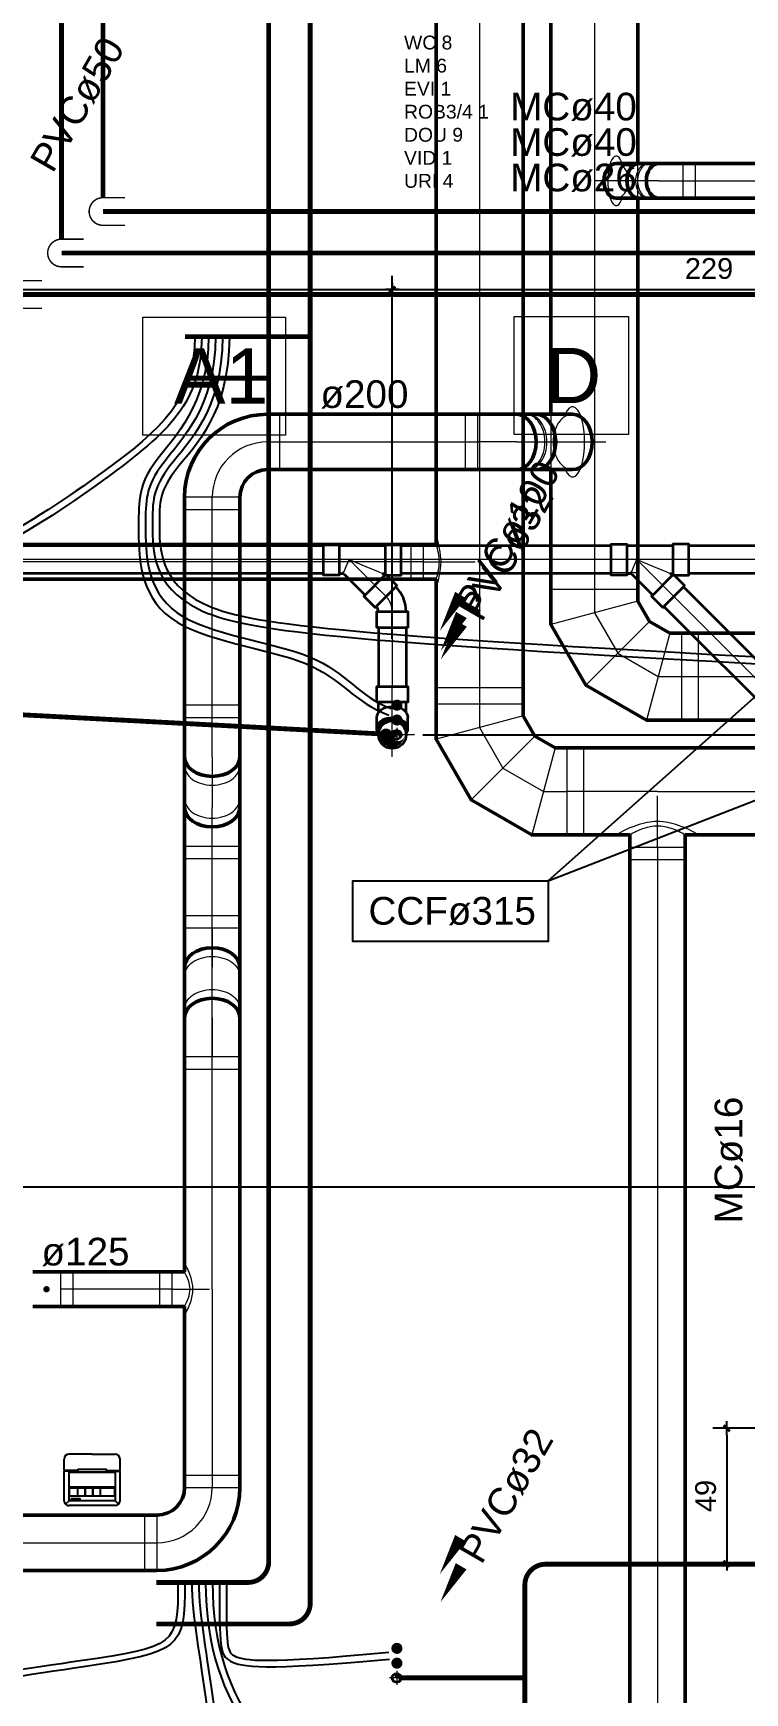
# Model space of a CAD drawing. Header units: metres. Extents: x -101133.8 to -101066.7, y -24899.3 to -24824.7.
# Drawn here: x -101107.4 to -101104.82, y -24852.38 to -24846.38 of the extents above; entities that cross this region are included whole.
import ezdxf

# ---------------------------------------------------------------- set-up
doc = ezdxf.new("R2010")
doc.units = ezdxf.units.M
doc.header["$LTSCALE"] = 0.2
doc.header["$PDSIZE"] = -5
doc.linetypes.add('AXES', pattern=[50.8, 31.75, -6.35, 6.35, -6.35])
doc.linetypes.add('CACHE', pattern=[9.525, 6.35, -3.175])
for name, color, linetype in [('CMT - THERMOSTAT', 4, 'Continuous'), ('CMT-CONDENSATS', 6, 'AXES'), ('CMT-COTATION DIVERS', 1, 'Continuous'), ('CMT-CVC-CCF', 6, 'Continuous'), ('CMT-CVC-CONDENSATS', 6, 'Continuous'), ('CMT-CVC-CTA1-REPRISE', 11, 'Continuous'), ('CMT-CVC-CTA1-SOUFFLAGE', 4, 'Continuous'), ('CMT-MATERIEL', 30, 'Continuous'), ('CMT-PLB-EC-U', 1, 'Continuous'), ('CMT-PLB-EF-U', 140, 'Continuous'), ('CMT-PLB-EU', 3, 'Continuous'), ('CMT-PLB-EV-SOUS DALLAGE', 1, 'Continuous'), ('CMT-PLB-REC-U', 30, 'Continuous'), ('CMT-VRV1', 5, 'Continuous'), ('OB7-Collecteur-EV', 190, 'Continuous'), ('OB7-FF', 1, 'Continuous'), ('OB7-FF-fin', 8, 'Continuous')]:
    doc.layers.add(name, color=color, linetype=linetype)
doc.styles.add('Arial', font='arial.ttf')
doc.styles.get("Standard").update_dxf_attribs({"font": 'arial.ttf'})
doc.dimstyles.get("Standard").update_dxf_attribs({"dimtxt": 0.18, "dimasz": 0.18, "dimexe": 0.18, "dimexo": 0.0625, "dimgap": 0.09, "dimtad": 0, "dimtih": 1, "dimtoh": 1, "dimdec": 4, "dimzin": 0, "dimdsep": 46, "dimtxsty": 'Standard', "dimcen": 0.09, "dimadec": 0, "dimazin": 0, "dimtfac": 1, "dimtdec": 4, "dimtofl": 0, "dimtmove": 0, "dimatfit": 3, "dimfxl": 1, "dimtolj": 1, "dimtzin": 0, "dimarcsym": 0})

# ---------------------------------------------------------------- blocks, each defined once
blk = doc.blocks.new('TH')
at = {"layer": 'CMT - THERMOSTAT', "color": 0, "linetype": 'Continuous'}
for p, q in [((490.077, 276.435), (490.077, 276.08)), ((490.136, 276.435), (490.095, 276.477)), ((490.136, 276.494), (490.691, 276.494)), ((490.136, 276.435), (490.691, 276.435)), ((490.136, 276.09), (490.136, 276.435)), ((490.691, 276.435), (490.733, 276.477)), ((490.691, 276.435), (490.691, 276.09)), ((490.75, 276.435), (490.75, 276.08)), ((490.691, 276.269), (490.136, 276.269)), ((490.245, 276.08), (490.077, 276.08)), ((490.245, 276.071), (490.077, 276.071)), ((490.077, 276.071), (490.077, 275.932)), ((490.691, 276.09), (490.136, 276.09)), ((490.583, 276.08), (490.75, 276.08)), ((490.583, 276.071), (490.75, 276.071)), ((490.75, 276.071), (490.75, 275.932)), ((490.415, 275.873), (490.136, 275.873)), ((490.415, 275.873), (490.691, 275.873))]:
    blk.add_line(p, q, dxfattribs=at)
for points in [[(490.563, 276.423), (490.662, 276.423), (490.662, 276.406), (490.563, 276.406)], [(490.143, 276.379), (490.684, 276.379), (490.684, 276.28), (490.143, 276.28)], [(490.315, 276.379), (490.405, 276.379), (490.405, 276.28), (490.315, 276.28)], [(490.405, 276.379), (490.496, 276.379), (490.496, 276.28), (490.405, 276.28)], [(490.496, 276.379), (490.586, 276.379), (490.586, 276.28), (490.496, 276.28)], [(490.245, 276.09), (490.583, 276.09), (490.583, 276.053), (490.245, 276.053)]]:
    blk.add_lwpolyline(points, close=True, dxfattribs=at)
at = {"layer": 'CMT - THERMOSTAT', "color": 0, "linetype": 'Continuous', "const_width": 0.01, "flags": 128}
blk.add_lwpolyline([(490.136, 276.269), (490.691, 276.269)], dxfattribs=at)
at = {"layer": 'CMT - THERMOSTAT', "color": 0, "linetype": 'Continuous'}
for centre, start, end in [((490.136, 276.435), 90, 180), ((490.691, 276.435), 0, 90), ((490.136, 275.932), 180, 270), ((490.691, 275.932), 270, 0)]:
    blk.add_arc(centre, 0.0588, start, end, dxfattribs=at)
blk = doc.blocks.new('COT-45')
at = {"color": 0}
for p, q in [((-1, 0), (1, 0)), ((0, -1), (0, 1))]:
    blk.add_line(p, q, dxfattribs=at)
at = {"color": 0, "const_width": 0.4}
blk.add_lwpolyline([(-0.44, -0.44), (0.44, 0.44)], dxfattribs=at)
blk = doc.blocks.new('*D117')
at = {"layer": 'CMT-COTATION DIVERS', "color": 0, "lineweight": -2}
for p, q in [((-101111.6233, -24847.2801), (-101111.6233, -24847.2548)), ((-101111.5983, -24847.3048), (-101106.1243, -24847.3048)), ((-101106.0993, -24848.5677), (-101106.0993, -24847.2548))]:
    blk.add_line(p, q, dxfattribs=at)
at = {"layer": 'Defpoints', "color": 0, "lineweight": 15}
for p in [(-101111.6233, -24847.3101), (-101106.0993, -24847.3048), (-101106.0993, -24848.5977)]:
    blk.add_point(p, dxfattribs=at)
at = {"layer": 'CMT-COTATION DIVERS', "color": 0, "lineweight": -2, "xscale": 0.025, "yscale": 0.025, "zscale": 0.025, "rotation": 180}
blk.add_blockref('COT-45', (-101111.6233, -24847.3048), dxfattribs=at)
at = {"layer": 'CMT-COTATION DIVERS', "color": 0, "lineweight": -2, "xscale": 0.025, "yscale": 0.025, "zscale": 0.025}
blk.add_blockref('COT-45', (-101106.0993, -24847.3048), dxfattribs=at)
at = {"layer": 'CMT-COTATION DIVERS', "color": 0, "lineweight": 15, "insert": (-101108.8613, -24847.229), "char_height": 0.075, "attachment_point": 5}
blk.add_mtext('\\A1;552', dxfattribs=at)
blk = doc.blocks.new('*D118')
at = {"layer": 'CMT-COTATION DIVERS', "color": 0, "lineweight": -2}
for p, q in [((-101106.0993, -24848.5677), (-101106.0993, -24847.2548)), ((-101106.0743, -24847.3048), (-101103.8332, -24847.3048)), ((-101103.8082, -24848.4669), (-101103.8082, -24847.2548))]:
    blk.add_line(p, q, dxfattribs=at)
at = {"layer": 'Defpoints', "color": 0, "lineweight": 15}
for p in [(-101103.8082, -24847.3048), (-101103.8082, -24848.4969), (-101106.0993, -24848.5977)]:
    blk.add_point(p, dxfattribs=at)
at = {"layer": 'CMT-COTATION DIVERS', "color": 0, "lineweight": -2, "xscale": 0.025, "yscale": 0.025, "zscale": 0.025, "rotation": 180}
blk.add_blockref('COT-45', (-101106.0993, -24847.3048), dxfattribs=at)
at = {"layer": 'CMT-COTATION DIVERS', "color": 0, "lineweight": -2, "xscale": 0.025, "yscale": 0.025, "zscale": 0.025}
blk.add_blockref('COT-45', (-101103.8082, -24847.3048), dxfattribs=at)
at = {"layer": 'CMT-COTATION DIVERS', "color": 0, "lineweight": 15, "insert": (-101104.9538, -24847.229), "char_height": 0.075, "attachment_point": 5}
blk.add_mtext('\\A1;229', dxfattribs=at)
blk = doc.blocks.new('*D123')
at = {"layer": 'CMT-COTATION DIVERS', "color": 0, "lineweight": -2}
for p, q in [((-101111.6233, -24850.0721), (-101111.6233, -24850.599)), ((-101103.8509, -24850.4756), (-101103.8509, -24850.599)), ((-101111.5983, -24850.549), (-101103.8759, -24850.549))]:
    blk.add_line(p, q, dxfattribs=at)
at = {"layer": 'Defpoints', "color": 0, "lineweight": 15}
for p in [(-101111.6233, -24850.0421), (-101103.8509, -24850.4456), (-101103.8509, -24850.549)]:
    blk.add_point(p, dxfattribs=at)
at = {"layer": 'CMT-COTATION DIVERS', "color": 0, "lineweight": -2, "xscale": 0.025, "yscale": 0.025, "zscale": 0.025, "rotation": 180}
blk.add_blockref('COT-45', (-101111.6233, -24850.549), dxfattribs=at)
at = {"layer": 'CMT-COTATION DIVERS', "color": 0, "lineweight": -2, "xscale": 0.025, "yscale": 0.025, "zscale": 0.025}
blk.add_blockref('COT-45', (-101103.8509, -24850.549), dxfattribs=at)
at = {"layer": 'CMT-COTATION DIVERS', "color": 0, "lineweight": 15, "insert": (-101107.7371, -24850.474), "char_height": 0.075, "attachment_point": 5}
blk.add_mtext('\\A1;777', dxfattribs=at)
blk = doc.blocks.new('*D127')
at = {"layer": 'CMT-COTATION DIVERS', "color": 0, "lineweight": -2}
for p, q in [((-101103.8177, -24851.4213), (-101104.9399, -24851.4213)), ((-101104.8899, -24851.4463), (-101104.8899, -24851.8861)), ((-101103.8809, -24851.9111), (-101104.9399, -24851.9111))]:
    blk.add_line(p, q, dxfattribs=at)
at = {"layer": 'Defpoints', "color": 0, "lineweight": 15}
for p in [(-101103.7877, -24851.4213), (-101104.8899, -24851.9111), (-101103.8509, -24851.9111)]:
    blk.add_point(p, dxfattribs=at)
at = {"layer": 'CMT-COTATION DIVERS', "color": 0, "lineweight": -2, "xscale": 0.025, "yscale": 0.025, "zscale": 0.025}
for p, rotation in [((-101104.8899, -24851.4213), 90), ((-101104.8899, -24851.9111), 270)]:
    blk.add_blockref('COT-45', p, dxfattribs=dict(at, rotation=rotation))
at = {"layer": 'CMT-COTATION DIVERS', "color": 0, "lineweight": 15, "insert": (-101104.9657, -24851.6662), "char_height": 0.075, "attachment_point": 5, "rotation": 90}
blk.add_mtext('\\A1;49', dxfattribs=at)
blk = doc.blocks.new('*D130')
at = {"layer": 'CMT-COTATION DIVERS', "color": 0, "lineweight": -2}
for p, q in [((-101105.9893, -24848.9142), (-101101.3327, -24848.9142)), ((-101101.3827, -24849.1533), (-101101.3827, -24848.9392)), ((-101102.6902, -24849.1783), (-101101.3327, -24849.1783))]:
    blk.add_line(p, q, dxfattribs=at)
at = {"layer": 'Defpoints', "color": 0, "lineweight": 15}
for p in [(-101106.0193, -24848.9142), (-101101.3827, -24848.9142), (-101102.7202, -24849.1783)]:
    blk.add_point(p, dxfattribs=at)
at = {"layer": 'CMT-COTATION DIVERS', "color": 0, "lineweight": -2, "xscale": 0.025, "yscale": 0.025, "zscale": 0.025}
for p, rotation in [((-101101.3827, -24848.9142), 90), ((-101101.3827, -24849.1783), 270)]:
    blk.add_blockref('COT-45', p, dxfattribs=dict(at, rotation=rotation))
at = {"layer": 'CMT-COTATION DIVERS', "color": 0, "lineweight": 15, "insert": (-101101.4585, -24849.0463), "char_height": 0.075, "attachment_point": 5, "rotation": 90}
blk.add_mtext('\\A1;26', dxfattribs=at)
blk = doc.blocks.new('*D131')
at = {"layer": 'CMT-COTATION DIVERS', "color": 0, "lineweight": -2}
for p, q in [((-101103.6982, -24848.4969), (-101101.3327, -24848.4969)), ((-101101.3827, -24848.8892), (-101101.3827, -24848.5219)), ((-101105.9893, -24848.9142), (-101101.3327, -24848.9142))]:
    blk.add_line(p, q, dxfattribs=at)
at = {"layer": 'Defpoints', "color": 0, "lineweight": 15}
for p in [(-101103.7282, -24848.4969), (-101101.3827, -24848.4969), (-101106.0193, -24848.9142)]:
    blk.add_point(p, dxfattribs=at)
at = {"layer": 'CMT-COTATION DIVERS', "color": 0, "lineweight": -2, "xscale": 0.025, "yscale": 0.025, "zscale": 0.025}
for p, rotation in [((-101101.3827, -24848.4969), 90), ((-101101.3827, -24848.9142), 270)]:
    blk.add_blockref('COT-45', p, dxfattribs=dict(at, rotation=rotation))
at = {"layer": 'CMT-COTATION DIVERS', "color": 0, "lineweight": 15, "insert": (-101101.4578, -24848.7056), "char_height": 0.075, "attachment_point": 5, "rotation": 90}
blk.add_mtext('\\A1;42', dxfattribs=at)

msp = doc.modelspace()

# ---------------------------------------------------------------- linework, layer by layer
at = {"layer": 'CMT-CONDENSATS', "const_width": 0.0175}
for points in [[(-101109.7656, -24848.718), (-101106.0843, -24848.9142)], [(-101105.5448, -24851.9129), (-101103.8396, -24851.9129)], [(-101105.6198, -24854.4427), (-101105.6198, -24851.9879)], [(-101106.0673, -24852.324), (-101105.6198, -24852.324)]]:
    msp.add_lwpolyline(points, dxfattribs=at)
msp.add_lwpolyline([(-101105.6198, -24851.9879, -0.414214), (-101105.5448, -24851.9129)], format="xyb", dxfattribs=at)
at = {"layer": 'CMT-CVC-CCF'}
for q in [(-101104.7054, -24848.7041), (-101104.7054, -24849.1191)]:
    msp.add_line((-101105.5358, -24849.442), q, dxfattribs=at)
msp.add_lwpolyline([(-101105.8889, -24849.442), (-101105.5358, -24849.442), (-101105.5358, -24849.6622), (-101106.2419, -24849.6622), (-101106.2419, -24849.442), (-101105.8889, -24849.442)], dxfattribs=at)
at = {"layer": 'CMT-CVC-CONDENSATS', "color": 8, "linetype": 'AXES', "lineweight": 20}
for p, q in [((-101106.0577, -24848.9142), (-101106.1089, -24848.9142)), ((-101106.0833, -24848.8886), (-101106.0833, -24848.9398)), ((-101106.0577, -24852.324), (-101106.1089, -24852.324)), ((-101106.0833, -24852.2984), (-101106.0833, -24852.3496))]:
    msp.add_line(p, q, dxfattribs=at)
at = {"layer": 'CMT-CVC-CONDENSATS', "linetype": 'Continuous', "lineweight": 20}
for points in [[(-101106.0742, -24848.9023, 0, 0, 0), (-101105.9242, -24848.6425, 0, 0.045, 0), (-101105.8492, -24848.5126, 0.045, 0.045, 0)], [(-101106.0876, -24848.9257, 0, 0, 0), (-101106.2376, -24849.1855, 0.045, 0, 0), (-101106.3126, -24849.3154, 0, 0, 0)], [(-101106.0753, -24852.3101, 0, 0, 0), (-101105.9253, -24852.0503, 0, 0.045, 0), (-101105.8503, -24851.9204, 0.045, 0.045, 0)]]:
    msp.add_lwpolyline(points, format="xyseb", dxfattribs=at)
at = {"layer": 'CMT-CVC-CONDENSATS', "color": 8, "linetype": 'Continuous', "lineweight": 20}
for points in [[(-101106.0833, -24848.9008, 0.00192, 0.00192, -0.414214), (-101106.0699, -24848.9142, 0.00192, 0, -0.394163), (-101106.0833, -24848.9286, 0, 0.00192, 1.001955), (-101106.0833, -24848.9132, 0, 0, 0), (-101106.0833, -24848.9106, 0.0072, 0.0072, -1), (-101106.0833, -24848.9034, 0, 0, 0), (-101106.0869, -24848.907, 0, 0, 0), (-101106.0833, -24848.907, 0.0106, 0.0106, -0.414214), (-101106.0761, -24848.9142, 0, 0, 0), (-101106.0766, -24848.9106, 0.0096, 0, -0.468375), (-101106.0785, -24848.9272, 0, 0, 0)], [(-101106.0833, -24852.3105, 0.00192, 0.00192, -0.414214), (-101106.0699, -24852.324, 0.00192, 0, -0.394163), (-101106.0833, -24852.3384, 0, 0.00192, 1.001955), (-101106.0833, -24852.323, 0, 0, 0), (-101106.0833, -24852.3204, 0.0072, 0.0072, -1), (-101106.0833, -24852.3132, 0, 0, 0), (-101106.0869, -24852.3168, 0, 0, 0), (-101106.0833, -24852.3168, 0.0106, 0.0106, -0.414214), (-101106.0761, -24852.324, 0, 0, 0), (-101106.0766, -24852.3204, 0.0096, 0, -0.468375), (-101106.0785, -24852.337, 0, 0, 0)]]:
    msp.add_lwpolyline(points, format="xyseb", dxfattribs=at)
at = {"layer": 'CMT-CVC-CONDENSATS', "lineweight": 35}
for centre in [(-101106.0833, -24848.9142), (-101106.0833, -24852.324)]:
    msp.add_circle(centre, 0.016, dxfattribs=at)
at = {"layer": 'CMT-CVC-CTA1-REPRISE', "color": 8, "linetype": 'AXES', "lineweight": 20}
for p, q in [((-101105.3683, -24844.3307), (-101105.3683, -24846.9115)), ((-101105.3683, -24846.9115), (-101105.3683, -24847.8556)), ((-101105.207, -24846.9115), (-101105.3645, -24846.9115)), ((-101105.1363, -24846.9115), (-101105.207, -24846.9115)), ((-101105.1363, -24846.9115), (-101105.0479, -24846.9115)), ((-101105.0479, -24846.9115), (-101102.8903, -24846.9115)), ((-101106.5504, -24847.8556), (-101105.7911, -24847.8556)), ((-101105.6497, -24847.8556), (-101105.7911, -24847.8556)), ((-101105.6497, -24847.8556), (-101105.579, -24847.8556)), ((-101105.579, -24847.8556), (-101105.327, -24847.8556)), ((-101105.3683, -24847.8556), (-101105.3683, -24848.3891)), ((-101106.7504, -24848.8525), (-101106.7504, -24848.0556)), ((-101105.0533, -24848.7041), (-101102.1818, -24848.7041)), ((-101106.7504, -24848.9939), (-101106.7504, -24848.8525)), ((-101106.7504, -24848.9939), (-101106.7504, -24849.1768)), ((-101106.7504, -24849.3182), (-101106.7504, -24849.1768)), ((-101106.7504, -24850.9187), (-101106.7504, -24849.3182)), ((-101106.7504, -24849.6135), (-101106.7504, -24849.7549)), ((-101106.7504, -24849.9378), (-101106.7504, -24849.7549)), ((-101106.7504, -24849.9378), (-101106.7504, -24850.0792)), ((-101106.8954, -24850.9187), (-101107.2996, -24850.9187)), ((-101106.8954, -24850.9187), (-101106.7604, -24850.9187)), ((-101106.7504, -24850.9187), (-101106.7504, -24851.6354)), ((-101109.8308, -24851.8354), (-101106.9504, -24851.8354))]:
    msp.add_line(p, q, dxfattribs=at)
at = {"layer": 'CMT-CVC-CTA1-REPRISE', "lineweight": 50}
for p, q in [((-101105.2108, -24844.3307), (-101105.2108, -24846.849)), ((-101105.5258, -24844.4107), (-101105.5258, -24846.9115)), ((-101105.2895, -24846.849), (-101105.207, -24846.849)), ((-101105.1363, -24846.849), (-101105.207, -24846.849)), ((-101105.1363, -24846.849), (-101105.0479, -24846.849)), ((-101105.0479, -24846.849), (-101102.8903, -24846.849)), ((-101105.5258, -24846.9115), (-101105.5258, -24847.7556)), ((-101105.2895, -24846.974), (-101105.207, -24846.974)), ((-101105.2108, -24846.974), (-101105.2108, -24847.8556)), ((-101105.1363, -24846.974), (-101105.207, -24846.974)), ((-101105.1363, -24846.974), (-101105.0479, -24846.974)), ((-101105.0479, -24846.974), (-101102.8903, -24846.974)), ((-101106.5504, -24847.7556), (-101105.7911, -24847.7556)), ((-101105.6497, -24847.7556), (-101105.7911, -24847.7556)), ((-101105.6497, -24847.7556), (-101105.579, -24847.7556)), ((-101105.447, -24847.7556), (-101105.579, -24847.7556)), ((-101105.2108, -24847.8556), (-101105.2108, -24848.3891)), ((-101106.5504, -24847.9556), (-101105.7911, -24847.9556)), ((-101105.6497, -24847.9556), (-101105.7911, -24847.9556)), ((-101105.6497, -24847.9556), (-101105.579, -24847.9556)), ((-101105.447, -24847.9556), (-101105.579, -24847.9556)), ((-101105.5258, -24847.9556), (-101105.5258, -24848.3891)), ((-101106.8504, -24848.8525), (-101106.8504, -24848.0556)), ((-101106.6504, -24848.8525), (-101106.6504, -24848.0556)), ((-101105.0533, -24848.5466), (-101102.1818, -24848.5466)), ((-101106.8504, -24848.9939), (-101106.8504, -24848.8525)), ((-101106.6504, -24848.9939), (-101106.6504, -24848.8525)), ((-101105.0533, -24848.8616), (-101102.1818, -24848.8616)), ((-101106.8504, -24848.9939), (-101106.8504, -24849.1768)), ((-101106.6504, -24848.9939), (-101106.6504, -24849.1768)), ((-101106.8504, -24849.3182), (-101106.8504, -24849.1768)), ((-101106.6504, -24849.3182), (-101106.6504, -24849.1768)), ((-101106.8504, -24850.8562), (-101106.8504, -24849.3182)), ((-101106.6504, -24850.9187), (-101106.6504, -24849.3182)), ((-101106.8504, -24849.6135), (-101106.8504, -24849.7549)), ((-101106.6504, -24849.6135), (-101106.6504, -24849.7549)), ((-101106.8504, -24849.9378), (-101106.8504, -24849.7549)), ((-101106.6504, -24849.9378), (-101106.6504, -24849.7549)), ((-101106.8504, -24849.9378), (-101106.8504, -24850.0792)), ((-101106.6504, -24849.9378), (-101106.6504, -24850.0792)), ((-101106.8954, -24850.8562), (-101107.2996, -24850.8562)), ((-101106.8954, -24850.8562), (-101106.8504, -24850.8562)), ((-101106.6504, -24850.9187), (-101106.6504, -24851.6354)), ((-101106.8954, -24850.9812), (-101107.2996, -24850.9812)), ((-101106.8954, -24850.9812), (-101106.8504, -24850.9812)), ((-101106.8504, -24850.9812), (-101106.8504, -24851.6354)), ((-101109.8308, -24851.7354), (-101106.9504, -24851.7354)), ((-101109.8308, -24851.9354), (-101106.9504, -24851.9354))]:
    msp.add_line(p, q, dxfattribs=at)
at = {"layer": 'CMT-CVC-CTA1-REPRISE', "color": 8, "linetype": 'CACHE', "lineweight": 20}
for p, q in [((-101105.2108, -24846.974), (-101105.2108, -24846.849)), ((-101105.0029, -24846.974), (-101105.0029, -24846.849)), ((-101106.5054, -24847.9556), (-101106.5054, -24847.7556)), ((-101105.8361, -24847.7556), (-101105.8361, -24847.9556)), ((-101105.5258, -24847.7556), (-101105.5258, -24847.9556)), ((-101106.6504, -24848.1006), (-101106.8504, -24848.1006)), ((-101105.2108, -24848.3291), (-101105.5258, -24848.3291)), ((-101104.9933, -24848.5466), (-101104.9933, -24848.8616)), ((-101106.6504, -24848.8075), (-101106.8504, -24848.8075)), ((-101106.6504, -24849.3632), (-101106.8504, -24849.3632)), ((-101106.6504, -24849.5685), (-101106.8504, -24849.5685)), ((-101106.6504, -24850.1242), (-101106.8504, -24850.1242)), ((-101107.2546, -24850.8562), (-101107.2546, -24850.9812)), ((-101106.9404, -24850.9812), (-101106.9404, -24850.8562)), ((-101106.8504, -24851.5904), (-101106.6504, -24851.5904)), ((-101106.9954, -24851.7354), (-101106.9954, -24851.9354))]:
    msp.add_line(p, q, dxfattribs=at)
at = {"layer": 'CMT-CVC-CTA1-REPRISE', "color": 8, "linetype": 'Continuous', "lineweight": 20}
for p, q in [((-101105.0479, -24846.974), (-101105.0479, -24846.849)), ((-101106.5504, -24847.9556), (-101106.5504, -24847.7556)), ((-101105.7911, -24847.7556), (-101105.7911, -24847.9556)), ((-101106.6504, -24848.0556), (-101106.8504, -24848.0556)), ((-101105.2108, -24848.3891), (-101105.5258, -24848.3891)), ((-101105.2108, -24848.4313), (-101105.5258, -24848.5157)), ((-101105.1686, -24848.5044), (-101105.3992, -24848.735)), ((-101105.0955, -24848.5466), (-101105.1799, -24848.8616)), ((-101105.0533, -24848.5466), (-101105.0533, -24848.8616)), ((-101106.6504, -24848.8525), (-101106.8504, -24848.8525)), ((-101106.6504, -24849.3182), (-101106.8504, -24849.3182)), ((-101106.6504, -24849.6135), (-101106.8504, -24849.6135)), ((-101106.6504, -24850.0792), (-101106.8504, -24850.0792)), ((-101106.8954, -24850.9812), (-101106.8954, -24850.8562)), ((-101106.8504, -24851.6354), (-101106.6504, -24851.6354)), ((-101106.9504, -24851.7354), (-101106.9504, -24851.9354))]:
    msp.add_line(p, q, dxfattribs=at)
at = {"layer": 'CMT-CVC-CTA1-REPRISE', "color": 7, "lineweight": 50}
for p, q in [((-101107.3996, -24850.8562), (-101107.2996, -24850.8562)), ((-101107.3996, -24850.9812), (-101107.2996, -24850.9812))]:
    msp.add_line(p, q, dxfattribs=at)
at = {"layer": 'CMT-CVC-CTA1-REPRISE', "color": 8, "lineweight": 20}
msp.add_line((-101107.2996, -24850.8562), (-101107.2996, -24850.9812), dxfattribs=at)
at = {"layer": 'CMT-CVC-CTA1-REPRISE', "lineweight": 50}
for points in [[(-101105.5258, -24848.3891), (-101105.5258, -24848.5157), (-101105.3992, -24848.735), (-101105.1799, -24848.8616), (-101105.0533, -24848.8616)], [(-101105.2108, -24848.3891), (-101105.2108, -24848.4313), (-101105.1686, -24848.5044), (-101105.0955, -24848.5466), (-101105.0533, -24848.5466)]]:
    msp.add_lwpolyline(points, dxfattribs=at)
at = {"layer": 'CMT-CVC-CTA1-REPRISE', "color": 8, "linetype": 'AXES', "lineweight": 20}
msp.add_lwpolyline([(-101105.3683, -24848.3891), (-101105.3683, -24848.4735), (-101105.2839, -24848.6197), (-101105.1377, -24848.7041), (-101105.0533, -24848.7041)], dxfattribs=at)
at = {"layer": 'CMT-CVC-CTA1-REPRISE', "color": 7, "lineweight": 35}
msp.add_lwpolyline([(-101107.309, -24850.8781, 0, 0, 0), (-101107.3537, -24850.9228, 0.0115, 0.0115, 1), (-101107.3456, -24850.9147, 0.0115, 0.0115, 1), (-101107.3537, -24850.9228, 0, 0, 0), (-101107.3903, -24850.9594, 0, 0, 0)], format="xyseb", dxfattribs=at)
at = {"layer": 'CMT-CVC-CTA1-REPRISE', "lineweight": 50}
for centre, radius, start, end in [((-101106.5504, -24848.0556), 0.3, 90, 180), ((-101106.5504, -24848.0556), 0.1, 90, 180), ((-101106.9504, -24851.6354), 0.3, 270, 360), ((-101106.9504, -24851.6354), 0.1, 270, 360)]:
    msp.add_arc(centre, radius, start, end, dxfattribs=at)
at = {"layer": 'CMT-CVC-CTA1-REPRISE', "color": 8, "linetype": 'AXES', "lineweight": 20}
for centre, start, end in [((-101106.5504, -24848.0556), 90, 180), ((-101106.9504, -24851.6354), 270, 360)]:
    msp.add_arc(centre, 0.2, start, end, dxfattribs=at)
at = {"layer": 'CMT-CVC-CTA1-REPRISE', "color": 8, "linetype": 'Continuous', "lineweight": 20}
for centre, major_axis, start_param, end_param in [((-101105.2895, -24846.9115), (0, -0.0895), 2.34385, 7.080928), ((-101105.447, -24847.8556), (0, 0.127), 2.477379, 6.947399)]:
    msp.add_ellipse(centre, major_axis=major_axis, ratio=0.34202, start_param=start_param, end_param=end_param, dxfattribs=at)
at = {"layer": 'CMT-CVC-CTA1-REPRISE', "lineweight": 50}
for centre, major_axis in [((-101105.2895, -24846.9115), (0, -0.0625)), ((-101105.207, -24846.9115), (0, -0.0625)), ((-101105.1363, -24846.9115), (0, -0.0625)), ((-101105.6497, -24847.8556), (0, 0.1)), ((-101105.579, -24847.8556), (0, 0.1)), ((-101105.447, -24847.8556), (0, 0.1)), ((-101106.7504, -24848.9939), (0.1, 0)), ((-101106.7504, -24849.1768), (0.1, 0))]:
    msp.add_ellipse(centre, major_axis=major_axis, ratio=0.707107, start_param=3.141593, end_param=6.283185, dxfattribs=at)
at = {"layer": 'CMT-CVC-CTA1-REPRISE', "color": 8, "linetype": 'CACHE', "lineweight": 20}
for centre, major_axis, start_param, end_param in [((-101105.2895, -24846.9115), (0, -0.0625), 0, 3.141593), ((-101105.1752, -24846.9115), (0, -0.0625), 3.141593, 6.283185), ((-101105.1681, -24846.9115), (0, -0.0625), 3.141593, 6.283185), ((-101105.6179, -24847.8556), (0, 0.1), 3.141593, 6.283185), ((-101105.6108, -24847.8556), (0, 0.1), 3.141593, 6.283185), ((-101105.447, -24847.8556), (0, 0.1), 0, 3.141593), ((-101106.7504, -24849.0258), (0.1, 0), 3.141593, 6.283185), ((-101106.7504, -24849.145), (0.1, 0), 3.141593, 6.283185)]:
    msp.add_ellipse(centre, major_axis=major_axis, ratio=0.707107, start_param=start_param, end_param=end_param, dxfattribs=at)
at = {"layer": 'CMT-CVC-CTA1-REPRISE', "lineweight": 50, "extrusion": (0, 0, -1)}
for centre in [(-101106.7504, -24849.7549), (-101106.7504, -24849.9378)]:
    msp.add_ellipse(centre, major_axis=(0.1, 0), ratio=0.707107, start_param=3.141593, end_param=6.283185, dxfattribs=at)
at = {"layer": 'CMT-CVC-CTA1-REPRISE', "color": 8, "linetype": 'CACHE', "lineweight": 20, "extrusion": (0, 0, -1)}
for centre in [(-101106.7504, -24849.7867), (-101106.7504, -24849.9059)]:
    msp.add_ellipse(centre, major_axis=(0.1, 0), ratio=0.707107, start_param=3.141593, end_param=6.283185, dxfattribs=at)
at = {"layer": 'CMT-CVC-CTA1-REPRISE', "color": 8, "linetype": 'Continuous', "lineweight": 20}
for points in [[(-101106.8504, -24851.0125), (-101106.8429, -24850.9999), (-101106.8265, -24850.9656), (-101106.8175, -24850.9187), (-101106.8265, -24850.8718), (-101106.8429, -24850.8375), (-101106.8504, -24850.825)], [(-101106.8504, -24850.9812), (-101106.8454, -24850.9728), (-101106.8345, -24850.95), (-101106.8285, -24850.9187), (-101106.8345, -24850.8875), (-101106.8454, -24850.8646), (-101106.8504, -24850.8562)]]:
    msp.add_open_spline(points, degree=3, dxfattribs=at)
at = {"layer": 'CMT-CVC-CTA1-SOUFFLAGE', "lineweight": 50}
for p, q in [((-101105.9408, -24844.823), (-101105.9408, -24848.2263)), ((-101105.6258, -24844.923), (-101105.6258, -24848.2888)), ((-101105.9858, -24848.2263), (-101109.6215, -24848.2263)), ((-101105.9858, -24848.2263), (-101105.9408, -24848.2263)), ((-101105.6258, -24848.2888), (-101105.6258, -24848.8041)), ((-101105.9858, -24848.3513), (-101109.6215, -24848.3513)), ((-101105.9858, -24848.3513), (-101105.9408, -24848.3513)), ((-101105.9408, -24848.3513), (-101105.9408, -24848.8041)), ((-101105.1402, -24848.9616), (-101105.4683, -24848.9616)), ((-101105.1402, -24848.9616), (-101102.5988, -24848.9616)), ((-101105.2402, -24849.2766), (-101105.4683, -24849.2766)), ((-101105.2402, -24849.3216), (-101105.2402, -24849.2766)), ((-101105.0402, -24849.2766), (-101102.5988, -24849.2766)), ((-101105.0402, -24849.3216), (-101105.0402, -24849.2766)), ((-101105.2402, -24849.3216), (-101105.2402, -24853.5488)), ((-101105.0402, -24849.3216), (-101105.0402, -24853.5488))]:
    msp.add_line(p, q, dxfattribs=at)
at = {"layer": 'CMT-CVC-CTA1-SOUFFLAGE', "color": 8, "linetype": 'AXES', "lineweight": 20}
for p, q in [((-101105.7833, -24844.823), (-101105.7833, -24848.2888)), ((-101105.9858, -24848.2888), (-101109.6215, -24848.2888)), ((-101105.9858, -24848.2888), (-101105.799, -24848.2888)), ((-101105.7833, -24848.2888), (-101105.7833, -24848.8041)), ((-101105.1402, -24849.1191), (-101105.4683, -24849.1191)), ((-101105.1402, -24849.1191), (-101102.5988, -24849.1191)), ((-101105.1402, -24849.3216), (-101105.1402, -24849.1349)), ((-101105.1402, -24849.3216), (-101105.1402, -24853.5488))]:
    msp.add_line(p, q, dxfattribs=at)
at = {"layer": 'CMT-CVC-CTA1-SOUFFLAGE', "color": 8, "linetype": 'CACHE', "lineweight": 20}
for p, q in [((-101106.0308, -24848.3513), (-101106.0308, -24848.2263)), ((-101105.6258, -24848.7441), (-101105.9408, -24848.7441)), ((-101105.4083, -24848.9616), (-101105.4083, -24849.2766)), ((-101105.0402, -24849.3666), (-101105.2402, -24849.3666))]:
    msp.add_line(p, q, dxfattribs=at)
at = {"layer": 'CMT-CVC-CTA1-SOUFFLAGE', "color": 8, "linetype": 'Continuous', "lineweight": 20}
for p, q in [((-101105.9858, -24848.3513), (-101105.9858, -24848.2263)), ((-101105.6258, -24848.8041), (-101105.9408, -24848.8041)), ((-101105.6258, -24848.8463), (-101105.9408, -24848.9307)), ((-101105.5836, -24848.9194), (-101105.8142, -24849.15)), ((-101105.5105, -24848.9616), (-101105.5949, -24849.2766)), ((-101105.4683, -24848.9616), (-101105.4683, -24849.2766)), ((-101105.0402, -24849.3216), (-101105.2402, -24849.3216))]:
    msp.add_line(p, q, dxfattribs=at)
at = {"layer": 'CMT-CVC-CTA1-SOUFFLAGE', "lineweight": 50}
for points in [[(-101105.9408, -24848.8041), (-101105.9408, -24848.9307), (-101105.8142, -24849.15), (-101105.5949, -24849.2766), (-101105.4683, -24849.2766)], [(-101105.6258, -24848.8041), (-101105.6258, -24848.8463), (-101105.5836, -24848.9194), (-101105.5105, -24848.9616), (-101105.4683, -24848.9616)]]:
    msp.add_lwpolyline(points, dxfattribs=at)
at = {"layer": 'CMT-CVC-CTA1-SOUFFLAGE', "color": 8, "linetype": 'AXES', "lineweight": 20}
msp.add_lwpolyline([(-101105.7833, -24848.8041), (-101105.7833, -24848.8885), (-101105.6989, -24849.0347), (-101105.5527, -24849.1191), (-101105.4683, -24849.1191)], dxfattribs=at)
at = {"layer": 'CMT-CVC-CTA1-SOUFFLAGE', "color": 8, "linetype": 'Continuous', "lineweight": 20}
for points in [[(-101105.9408, -24848.3825), (-101105.9361, -24848.37), (-101105.9264, -24848.3356), (-101105.9214, -24848.2888), (-101105.9264, -24848.2419), (-101105.9361, -24848.2076), (-101105.9408, -24848.195)], [(-101105.9408, -24848.3513), (-101105.9376, -24848.3429), (-101105.9312, -24848.32), (-101105.9278, -24848.2888), (-101105.9312, -24848.2575), (-101105.9376, -24848.2346), (-101105.9408, -24848.2263)], [(-101104.9902, -24849.2766), (-101105.0103, -24849.2644), (-101105.0652, -24849.2377), (-101105.1402, -24849.2229), (-101105.2152, -24849.2377), (-101105.2701, -24849.2644), (-101105.2902, -24849.2766)], [(-101105.0402, -24849.2766), (-101105.0536, -24849.2685), (-101105.0902, -24849.2507), (-101105.1402, -24849.2408), (-101105.1902, -24849.2507), (-101105.2268, -24849.2685), (-101105.2402, -24849.2766)]]:
    msp.add_open_spline(points, degree=3, dxfattribs=at)
at = {"layer": 'CMT-PLB-EC-U'}
for points, const_width in [([(-101107.2954, -24847.1225), (-101107.2954, -24835.3837)], 0.0175), ([(-101107.2954, -24847.1225), (-101107.2154, -24847.1225)], 0.00525), ([(-101107.2204, -24847.1725), (-101107.2954, -24847.1725)], 0.0175), ([(-101103.4454, -24847.1725), (-101107.2204, -24847.1725)], 0.0175), ([(-101107.2154, -24847.2225), (-101107.2954, -24847.2225)], 0.00525)]:
    msp.add_lwpolyline(points, dxfattribs=dict(at, const_width=const_width))
at = {"layer": 'CMT-PLB-EC-U', "const_width": 0.00525}
msp.add_lwpolyline([(-101107.2954, -24847.2225, -1), (-101107.2954, -24847.1225)], format="xyb", dxfattribs=at)
at = {"layer": 'CMT-PLB-EF-U'}
for points, const_width in [([(-101107.1454, -24846.9725), (-101107.1454, -24835.5337)], 0.0175), ([(-101107.1454, -24846.9725), (-101107.0654, -24846.9725)], 0.00525), ([(-101107.0704, -24847.0225), (-101107.1454, -24847.0225)], 0.0175), ([(-101107.0654, -24847.0725), (-101107.1454, -24847.0725)], 0.00525), ([(-101103.2954, -24847.0225), (-101107.0704, -24847.0225)], 0.0175)]:
    msp.add_lwpolyline(points, dxfattribs=dict(at, const_width=const_width))
at = {"layer": 'CMT-PLB-EF-U', "const_width": 0.00525}
msp.add_lwpolyline([(-101107.1454, -24847.0725, -1), (-101107.1454, -24846.9725)], format="xyb", dxfattribs=at)
at = {"layer": 'CMT-PLB-EF-U', "linetype": 'Continuous', "lineweight": 20}
msp.add_lwpolyline([(-101105.452, -24847.4023), (-101105.2454, -24847.4023), (-101105.2454, -24847.8286), (-101105.6585, -24847.8286), (-101105.6585, -24847.4023), (-101105.452, -24847.4023)], dxfattribs=at)
at = {"layer": 'CMT-PLB-EU', "linetype": 'Continuous', "lineweight": 20}
msp.add_lwpolyline([(-101106.8743, -24846.0175, 0, 0, 0), (-101107.0243, -24846.2773, 0.045, 0, 0), (-101107.0993, -24846.4072, 0, 0, 0)], format="xyseb", dxfattribs=at)
at = {"layer": 'CMT-PLB-EV-SOUS DALLAGE', "lineweight": 35}
for p, q in [((-101106.348, -24848.2312), (-101112.8078, -24848.2312)), ((-101106.348, -24848.3312), (-101106.348, -24848.2312)), ((-101106.291, -24848.2312), (-101106.291, -24848.3312)), ((-101106.1246, -24848.2312), (-101106.291, -24848.2312)), ((-101106.1246, -24848.2312), (-101106.1246, -24848.3312)), ((-101105.3078, -24848.2312), (-101106.0676, -24848.2312)), ((-101106.0676, -24848.3312), (-101106.0676, -24848.2312)), ((-101105.3078, -24848.3312), (-101105.3078, -24848.2312)), ((-101105.2508, -24848.2312), (-101105.2508, -24848.3312)), ((-101105.0844, -24848.2312), (-101105.2508, -24848.2312)), ((-101105.0844, -24848.2312), (-101105.0844, -24848.3312)), ((-101104.3799, -24848.2312), (-101105.0274, -24848.2312)), ((-101105.0274, -24848.3312), (-101105.0274, -24848.2312)), ((-101106.348, -24848.3312), (-101112.8078, -24848.3312)), ((-101106.291, -24848.3312), (-101106.2802, -24848.3312)), ((-101106.2731, -24848.3341), (-101106.1975, -24848.4097)), ((-101106.1268, -24848.339), (-101106.1975, -24848.4097)), ((-101106.1975, -24848.4097), (-101106.1268, -24848.339)), ((-101106.1572, -24848.45), (-101106.0865, -24848.3793)), ((-101106.1572, -24848.45), (-101106.0865, -24848.3793)), ((-101106.1346, -24848.3312), (-101106.1246, -24848.3312)), ((-101106.1346, -24848.3312), (-101106.1268, -24848.339)), ((-101106.1268, -24848.339), (-101106.1268, -24848.339)), ((-101105.3078, -24848.3312), (-101106.0676, -24848.3312)), ((-101105.2508, -24848.3312), (-101105.2399, -24848.3312)), ((-101105.2329, -24848.3341), (-101105.1573, -24848.4097)), ((-101105.0866, -24848.339), (-101105.1573, -24848.4097)), ((-101105.117, -24848.45), (-101105.0463, -24848.3793)), ((-101105.0944, -24848.3312), (-101105.0844, -24848.3312)), ((-101105.0944, -24848.3312), (-101105.0866, -24848.339)), ((-101105.0463, -24848.3793), (-101104.3482, -24849.0774)), ((-101104.3799, -24848.3312), (-101105.0274, -24848.3312)), ((-101106.1572, -24848.45), (-101106.1572, -24848.45)), ((-101105.117, -24848.45), (-101104.4189, -24849.1481)), ((-101106.1493, -24848.4691), (-101106.0493, -24848.4691)), ((-101106.1493, -24848.5261), (-101106.1493, -24848.7399)), ((-101106.1493, -24848.5261), (-101106.0493, -24848.5261)), ((-101106.0493, -24848.5261), (-101106.0493, -24848.7399)), ((-101106.1493, -24848.7399), (-101106.0493, -24848.7399)), ((-101106.1493, -24848.834), (-101106.1493, -24848.7969)), ((-101106.0493, -24848.7969), (-101106.1493, -24848.7969)), ((-101106.0493, -24848.834), (-101106.0493, -24848.7969)), ((-101106.155, -24848.8916), (-101106.155, -24848.8513)), ((-101106.0436, -24848.8916), (-101106.0436, -24848.8513)), ((-101106.1493, -24848.9142), (-101106.1493, -24848.8916)), ((-101106.0493, -24848.9142), (-101106.0493, -24848.8916))]:
    msp.add_line(p, q, dxfattribs=at)
at = {"layer": 'CMT-PLB-EV-SOUS DALLAGE', "color": 8, "linetype": 'AXES', "lineweight": 20}
for p, q in [((-101106.348, -24848.2812), (-101112.8078, -24848.2812)), ((-101106.0676, -24848.2812), (-101106.348, -24848.2812)), ((-101106.2553, -24848.2812), (-101106.1219, -24848.4146)), ((-101105.3078, -24848.2812), (-101106.0676, -24848.2812)), ((-101105.0274, -24848.2812), (-101105.3078, -24848.2812)), ((-101105.2151, -24848.2812), (-101105.0816, -24848.4146)), ((-101104.3799, -24848.2812), (-101105.0274, -24848.2812)), ((-101106.1219, -24848.4146), (-101106.1622, -24848.3743)), ((-101106.1219, -24848.4146), (-101106.1622, -24848.3743)), ((-101105.0816, -24848.4146), (-101104.3835, -24849.1128)), ((-101106.0993, -24848.4691), (-101106.0993, -24848.5261)), ((-101106.0993, -24848.5261), (-101106.0993, -24848.7399)), ((-101106.0993, -24848.9942), (-101106.0993, -24848.7399)), ((-101106.0193, -24848.9142), (-101106.1793, -24848.9142))]:
    msp.add_line(p, q, dxfattribs=at)
at = {"layer": 'CMT-PLB-EV-SOUS DALLAGE', "lineweight": 35}
for points in [[(-101106.348, -24848.2312), (-101106.348, -24848.2255), (-101106.291, -24848.2255), (-101106.291, -24848.2312)], [(-101106.0676, -24848.2312), (-101106.0676, -24848.2255), (-101106.1246, -24848.2255), (-101106.1246, -24848.2312)], [(-101105.3078, -24848.2312), (-101105.3078, -24848.2255), (-101105.2508, -24848.2255), (-101105.2508, -24848.2312)], [(-101105.0274, -24848.2312), (-101105.0274, -24848.2255), (-101105.0844, -24848.2255), (-101105.0844, -24848.2312)], [(-101106.291, -24848.3312), (-101106.291, -24848.3369), (-101106.348, -24848.3369), (-101106.348, -24848.3312)], [(-101106.0865, -24848.3793), (-101106.0825, -24848.3752), (-101106.1228, -24848.3349), (-101106.1268, -24848.339)], [(-101106.0865, -24848.3793), (-101106.0825, -24848.3752), (-101106.1228, -24848.3349), (-101106.1268, -24848.339)], [(-101106.1246, -24848.3312), (-101106.1246, -24848.3369), (-101106.0676, -24848.3369), (-101106.0676, -24848.3312)], [(-101105.2508, -24848.3312), (-101105.2508, -24848.3369), (-101105.3078, -24848.3369), (-101105.3078, -24848.3312)], [(-101105.0463, -24848.3793), (-101105.0422, -24848.3752), (-101105.0826, -24848.3349), (-101105.0866, -24848.339)], [(-101105.0844, -24848.3312), (-101105.0844, -24848.3369), (-101105.0274, -24848.3369), (-101105.0274, -24848.3312)], [(-101106.1975, -24848.4097), (-101106.2016, -24848.4137), (-101106.1613, -24848.454), (-101106.1572, -24848.45)], [(-101106.1975, -24848.4097), (-101106.2016, -24848.4137), (-101106.1613, -24848.454), (-101106.1572, -24848.45)], [(-101105.1573, -24848.4097), (-101105.1613, -24848.4137), (-101105.121, -24848.454), (-101105.117, -24848.45)], [(-101106.1493, -24848.5261), (-101106.155, -24848.5261), (-101106.155, -24848.4691), (-101106.1493, -24848.4691)], [(-101106.0493, -24848.4691), (-101106.0436, -24848.4691), (-101106.0436, -24848.5261), (-101106.0493, -24848.5261)], [(-101106.1493, -24848.7969), (-101106.155, -24848.7969), (-101106.155, -24848.7399), (-101106.1493, -24848.7399)], [(-101106.0493, -24848.7399), (-101106.0436, -24848.7399), (-101106.0436, -24848.7969), (-101106.0493, -24848.7969)]]:
    msp.add_lwpolyline(points, dxfattribs=at)
at = {"layer": 'CMT-PLB-EV-SOUS DALLAGE', "color": 8, "linetype": 'Continuous', "lineweight": 20}
for points in [[(-101106.286, -24848.3312), (-101106.2732, -24848.3245), (-101106.2657, -24848.3062), (-101106.2553, -24848.2812), (-101106.195, -24848.3062), (-101106.1508, -24848.3245), (-101106.1346, -24848.3312)], [(-101105.2458, -24848.3312), (-101105.233, -24848.3245), (-101105.2254, -24848.3062), (-101105.2151, -24848.2812), (-101105.1547, -24848.3062), (-101105.1105, -24848.3245), (-101105.0944, -24848.3312)]]:
    msp.add_lwpolyline(points, dxfattribs=at)
at = {"layer": 'CMT-PLB-EV-SOUS DALLAGE', "linetype": 'Continuous', "lineweight": 20}
msp.add_lwpolyline([(-101106.0743, -24848.8709, 0, 0, 0), (-101105.9243, -24848.6111, 0, 0.045, 0), (-101105.8493, -24848.4812, 0.045, 0.045, 0)], format="xyseb", dxfattribs=at)
at = {"layer": 'CMT-PLB-EV-SOUS DALLAGE', "color": 8, "linetype": 'Continuous', "lineweight": 20}
msp.add_lwpolyline([(-101106.1413, -24848.9142, 0.006, 0.006, 0.414214), (-101106.0993, -24848.9562, 0.006, 0, 0.394163), (-101106.0543, -24848.9142, 0, 0.006, -1.001955), (-101106.1023, -24848.9142, 0, 0, 0), (-101106.1106, -24848.9142, 0.0225, 0.0225, 1), (-101106.1331, -24848.9142, 0, 0, 0), (-101106.1218, -24848.9029, 0, 0, 0), (-101106.1218, -24848.9142, 0.033, 0.033, 0.414214), (-101106.0993, -24848.9367, 0, 0, 0), (-101106.1106, -24848.9352, 0.03, 0, 0.468375), (-101106.0586, -24848.9292, 0, 0, 0)], format="xyseb", dxfattribs=at)
at = {"layer": 'CMT-PLB-EV-SOUS DALLAGE', "lineweight": 35}
msp.add_circle((-101106.0993, -24848.9142), 0.05, dxfattribs=at)
for centre, radius, start, end in [((-101106.2802, -24848.3412), 0.01, 45, 90), ((-101106.1763, -24848.4691), 0.127, 360, 45), ((-101105.2399, -24848.3412), 0.01, 45, 90), ((-101106.1763, -24848.4691), 0.027, 0, 45)]:
    msp.add_arc(centre, radius, start, end, dxfattribs=at)
at = {"layer": 'CMT-PLB-EV-SOUS DALLAGE', "color": 8, "linetype": 'AXES', "lineweight": 20}
msp.add_arc((-101106.1763, -24848.4691), 0.077, 360, 45, dxfattribs=at)
at = {"layer": 'CMT-PLB-EV-SOUS DALLAGE', "lineweight": 35, "extrusion": (0, 0, -1)}
for centre, major_axis, start_param, end_param in [((-101106.0993, -24848.8916), (0.0557, 0), 2.685241, 6.739537), ((-101106.0993, -24848.8513), (0.0557, 0), 3.141593, 6.283185), ((-101106.0993, -24848.8916), (0.05, 0), 3.141593, 6.283185)]:
    msp.add_ellipse(centre, major_axis=major_axis, ratio=0.707107, start_param=start_param, end_param=end_param, dxfattribs=at)
at = {"layer": 'CMT-PLB-REC-U'}
for points, const_width in [([(-101107.4454, -24847.2725), (-101107.3654, -24847.2725)], 0.00525), ([(-101107.3704, -24847.3225), (-101107.4454, -24847.3225)], 0.0175), ([(-101107.3654, -24847.3725), (-101107.4454, -24847.3725)], 0.00525), ([(-101103.5954, -24847.3225), (-101107.3704, -24847.3225)], 0.0175)]:
    msp.add_lwpolyline(points, dxfattribs=dict(at, const_width=const_width))
at = {"layer": 'CMT-PLB-REC-U', "linetype": 'Continuous', "lineweight": 20}
msp.add_lwpolyline([(-101106.7432, -24847.404), (-101106.4848, -24847.404), (-101106.4848, -24847.8311), (-101107.0016, -24847.8311), (-101107.0016, -24847.404), (-101106.7432, -24847.404)], dxfattribs=at)
at = {"layer": 'CMT-VRV1', "const_width": 0.0175}
for points in [[(-101106.546, -24851.9039), (-101106.546, -24835.6891)], [(-101106.396, -24852.0539), (-101106.396, -24835.8391)], [(-101106.849, -24847.4753), (-101106.396, -24847.4753)], [(-101106.849, -24847.6253), (-101106.546, -24847.6253)], [(-101106.9527, -24851.9789), (-101106.621, -24851.9789)], [(-101106.9527, -24852.1289), (-101106.471, -24852.1289)]]:
    msp.add_lwpolyline(points, dxfattribs=at)
at = {"layer": 'CMT-VRV1', "linetype": 'Continuous', "lineweight": 20}
for points in [[(-101106.0775, -24848.7987, 0, 0, 0), (-101105.9275, -24848.5389, 0, 0.045, 0), (-101105.8525, -24848.409, 0.045, 0.045, 0)], [(-101106.0775, -24848.8522, 0, 0, 0), (-101105.9275, -24848.5924, 0.045, 0, 0), (-101105.8525, -24848.4625, 0, 0, 0)], [(-101106.0775, -24852.2084, 0, 0, 0), (-101105.9275, -24851.9486, 0, 0.045, 0), (-101105.8525, -24851.8187, 0.045, 0.045, 0)], [(-101106.0775, -24852.262, 0, 0, 0), (-101105.9275, -24852.0022, 0.045, 0, 0), (-101105.8525, -24851.8723, 0, 0, 0)]]:
    msp.add_lwpolyline(points, format="xyseb", dxfattribs=at)
at = {"layer": 'CMT-VRV1', "const_width": 0.02}
for points in [[(-101106.0925, -24848.8073, 1), (-101106.0725, -24848.8073, 1)], [(-101106.0925, -24848.8609, 1), (-101106.0725, -24848.8609, 1)], [(-101106.0925, -24852.2171, 1), (-101106.0725, -24852.2171, 1)], [(-101106.0925, -24852.2707, 1), (-101106.0725, -24852.2707, 1)]]:
    msp.add_lwpolyline(points, format="xyb", close=True, dxfattribs=at)
at = {"layer": 'CMT-VRV1', "const_width": 0.0175}
for points in [[(-101106.621, -24851.9789, 0.414214), (-101106.546, -24851.9039)], [(-101106.471, -24852.1289, 0.414214), (-101106.396, -24852.0539)]]:
    msp.add_lwpolyline(points, format="xyb", dxfattribs=at)
at = {"layer": 'CMT-VRV1', "linetype": 'Continuous'}
for points in [[(-101106.7885, -24847.4753), (-101106.7885, -24847.7104), (-101107.0224, -24847.928), (-101108.0531, -24848.6099), (-101109.1764, -24848.4387), (-101109.7561, -24848.3744)], [(-101106.8135, -24847.4753), (-101106.8135, -24847.6995), (-101107.0379, -24847.9083), (-101108.0589, -24848.5837), (-101109.1731, -24848.4139), (-101109.7533, -24848.3495)], [(-101106.7635, -24847.4753), (-101106.7635, -24847.7213), (-101107.0166, -24847.9568), (-101107.0166, -24848.1155), (-101107.0166, -24848.553), (-101106.3187, -24848.6242), (-101106.2391, -24848.7977), (-101106.1116, -24848.8428)], [(-101106.7385, -24847.4753), (-101106.7385, -24847.7322), (-101106.9916, -24847.9677), (-101106.9916, -24848.1155), (-101106.9916, -24848.5304), (-101106.302, -24848.6008), (-101106.2208, -24848.7777), (-101106.1033, -24848.8193)], [(-101106.7135, -24847.4753), (-101106.7135, -24847.7431), (-101106.9666, -24847.9785), (-101106.9666, -24848.1155), (-101106.9666, -24848.5079), (-101106.3063, -24848.5752), (-101104.6485, -24848.6647)], [(-101106.6885, -24847.4753), (-101106.6885, -24847.7539), (-101106.9416, -24847.9894), (-101106.9416, -24848.1155), (-101106.9416, -24848.4853), (-101106.3043, -24848.5503), (-101104.6472, -24848.6397)], [(-101106.8743, -24851.9789), (-101106.8743, -24852.2069), (-101106.8896, -24852.2167), (-101108.9424, -24852.5063), (-101110.0507, -24852.7035), (-101110.0447, -24853.0981)], [(-101106.8493, -24851.9789), (-101106.8493, -24852.2206), (-101106.8808, -24852.2407), (-101108.9385, -24852.531), (-101110.0253, -24852.7244), (-101110.0197, -24853.0977)], [(-101106.8243, -24851.9789), (-101106.8243, -24852.2203), (-101106.7025, -24852.5588), (-101106.7561, -24853.1021)], [(-101106.7993, -24851.9789), (-101106.7993, -24852.2159), (-101106.6771, -24852.5556), (-101106.7313, -24853.1046)], [(-101106.7743, -24851.9789), (-101106.7743, -24852.2116), (-101106.6535, -24852.5473), (-101106.1638, -24853.0091), (-101106.1638, -24853.6878), (-101106.2757, -24854.2615), (-101106.1168, -24854.445)], [(-101106.7493, -24851.9789), (-101106.7493, -24852.2072), (-101106.632, -24852.5332), (-101106.1388, -24852.9983), (-101106.1388, -24853.6902), (-101106.2489, -24854.2543), (-101106.0979, -24854.4287)], [(-101106.7243, -24851.9789), (-101106.7243, -24852.2138), (-101106.7243, -24852.2694), (-101106.5664, -24852.299), (-101106.1099, -24852.2559)], [(-101106.6993, -24851.9789), (-101106.6993, -24852.2138), (-101106.6993, -24852.2487), (-101106.5653, -24852.2738), (-101106.1123, -24852.231)]]:
    msp.add_open_spline(points, degree=3, dxfattribs=at)
at = {"layer": 'OB7-Collecteur-EV'}
msp.add_lwpolyline([(-101105.2251, -24848.1211), (-101105.2251, -24848.1211)], dxfattribs=at)
at = {"layer": 'OB7-FF', "lineweight": 25}
for p, q in [((-101105.7907, -24848.4177), (-101105.7967, -24848.4177)), ((-101105.7907, -24848.4297), (-101105.7967, -24848.4297))]:
    msp.add_line(p, q, dxfattribs=at)
at = {"layer": 'OB7-FF', "lineweight": 25, "extrusion": (0, 0, -1)}
msp.add_lwpolyline([(101105.7907, -24848.4297), (101105.7899, -24848.4289), (101105.7877, -24848.4267), (101105.7847, -24848.4237), (101105.7877, -24848.4207), (101105.7899, -24848.4185), (101105.7907, -24848.4177)], dxfattribs=at)
at = {"layer": 'OB7-FF-fin', "linetype": 'AXES', "lineweight": 15}
msp.add_line((-101105.7877, -24848.4237), (-101105.7967, -24848.4237), dxfattribs=at)

# ---------------------------------------------------------------- block references
at = {"layer": 'CMT-MATERIEL', "xscale": 0.3, "yscale": 0.3, "zscale": 0.3, "rotation": 180.000000000047}
msp.add_blockref('TH', (-100960.0607, -24768.753), dxfattribs=at)

# ---------------------------------------------------------------- texts
at = {"layer": 'CMT-CVC-CCF', "insert": (-101106.1854, -24849.5521), "char_height": 0.1, "attachment_point": 4, "style": 'Arial'}
msp.add_mtext('CCFø315', dxfattribs=at)
at = {"layer": 'CMT-CVC-CONDENSATS', "linetype": 'Continuous', "lineweight": 20, "char_height": 0.1, "attachment_point": 4, "rotation": 60, "style": 'Arial'}
for insert in [(-101105.8178, -24848.4859), (-101105.8189, -24851.8936)]:
    msp.add_mtext('PVCø32', dxfattribs=dict(at, insert=insert))
at = {"layer": 'CMT-CVC-CTA1-REPRISE', "lineweight": 50, "insert": (-101106.3591, -24847.684), "char_height": 0.1, "attachment_point": 4, "style": 'Arial'}
msp.add_mtext('ø200', dxfattribs=at)
at = {"layer": 'CMT-CVC-CTA1-REPRISE', "linetype": 'Continuous', "lineweight": 35, "insert": (-101107.3678, -24850.7842), "char_height": 0.1, "attachment_point": 4, "style": 'Arial'}
msp.add_mtext('ø125', dxfattribs=at)
at = {"layer": 'CMT-PLB-EC-U', "insert": (-101105.6729, -24846.7727), "char_height": 0.1, "attachment_point": 4, "style": 'Arial'}
msp.add_mtext('MCø40', dxfattribs=at)
at = {"layer": 'CMT-PLB-EF-U', "attachment_point": 4, "style": 'Arial'}
for s, insert, char_height in [('WC 8\\PLM 6\\PEVI 1\\PROB3/4 1\\PDOU 9\\PVID 1 \\PURI 4', (-101106.0567, -24846.6621), 0.05), ('MCø40', (-101105.6729, -24846.6445), 0.1), ('D', (-101105.5453, -24847.6154), 0.2)]:
    msp.add_mtext(s, dxfattribs=dict(at, insert=insert, char_height=char_height))
at = {"layer": 'CMT-PLB-EF-U', "insert": (-101104.8822, -24850.2227), "char_height": 0.1, "attachment_point": 6, "rotation": 90, "style": 'Arial'}
msp.add_mtext('MCø16', dxfattribs=at)
at = {"layer": 'CMT-PLB-EU', "linetype": 'Continuous', "lineweight": 20, "insert": (-101107.3696, -24846.8636), "char_height": 0.1, "attachment_point": 4, "rotation": 60, "style": 'Arial'}
msp.add_mtext('PVCø50', dxfattribs=at)
at = {"layer": 'CMT-PLB-EV-SOUS DALLAGE', "linetype": 'Continuous', "lineweight": 20, "insert": (-101105.8333, -24848.462), "char_height": 0.1, "attachment_point": 4, "rotation": 60, "style": 'Arial'}
msp.add_mtext('PVCø100', dxfattribs=at)
at = {"layer": 'CMT-PLB-REC-U', "attachment_point": 4, "style": 'Arial'}
for s, insert, char_height in [('MCø26', (-101105.6729, -24846.901), 0.1), ('A1', (-101106.8884, -24847.6175), 0.2)]:
    msp.add_mtext(s, dxfattribs=dict(at, insert=insert, char_height=char_height))

# ---------------------------------------------------------------- dimensions: what is measured, and where the dimension line sits
at = {"layer": 'CMT-COTATION DIVERS', "lineweight": 15}
for base, p1, p2, picture, middle in [((-101106.0993, -24847.3048), (-101111.6233, -24847.3101), (-101106.0993, -24848.5977), '*D117', (-101108.8613, -24847.229)), ((-101103.8082, -24847.3048), (-101106.0993, -24848.5977), (-101103.8082, -24848.4969), '*D118', (-101104.9538, -24847.229)), ((-101103.8509, -24850.549), (-101111.6233, -24850.0421), (-101103.8509, -24850.4456), '*D123', (-101107.7371, -24850.474))]:
    dim = msp.add_linear_dim(base=base, p1=p1, p2=p2, dimstyle='Standard', override={"dimscale": 0.05, "dimtxt": 1.5, "dimasz": 0.5, "dimexe": 1, "dimexo": 0.6, "dimgap": 0.75, "dimtad": 1, "dimtih": 0, "dimtoh": 0, "dimdec": 0, "dimlfac": 100, "dimblk": 'COT-45', "dimcen": 0, "dimadec": 2, "dimazin": 2, "dimtdec": 2, "dimtix": 1, "dimtmove": 1, "dimfrac": 1}, dxfattribs=at)
    dim.commit()
    dim.dimension.update_dxf_attribs({"geometry": picture, "text_midpoint": middle})
for base, p1, p2, picture, middle in [((-101101.3827, -24848.4969), (-101106.0193, -24848.9142), (-101103.7282, -24848.4969), '*D131', (-101101.4578, -24848.7056)), ((-101101.3827, -24848.9142), (-101102.7202, -24849.1783), (-101106.0193, -24848.9142), '*D130', (-101101.4585, -24849.0463)), ((-101104.8899, -24851.9111), (-101103.7877, -24851.4213), (-101103.8509, -24851.9111), '*D127', (-101104.9657, -24851.6662))]:
    dim = msp.add_linear_dim(base=base, p1=p1, p2=p2, angle=90, dimstyle='Standard', override={"dimscale": 0.05, "dimtxt": 1.5, "dimasz": 0.5, "dimexe": 1, "dimexo": 0.6, "dimgap": 0.75, "dimtad": 1, "dimtih": 0, "dimtoh": 0, "dimdec": 0, "dimlfac": 100, "dimblk": 'COT-45', "dimcen": 0, "dimadec": 2, "dimazin": 2, "dimtdec": 2, "dimtix": 1, "dimtmove": 1, "dimfrac": 1}, dxfattribs=at)
    dim.commit()
    dim.dimension.update_dxf_attribs({"geometry": picture, "text_midpoint": middle})

doc.saveas('drawing.dxf')
